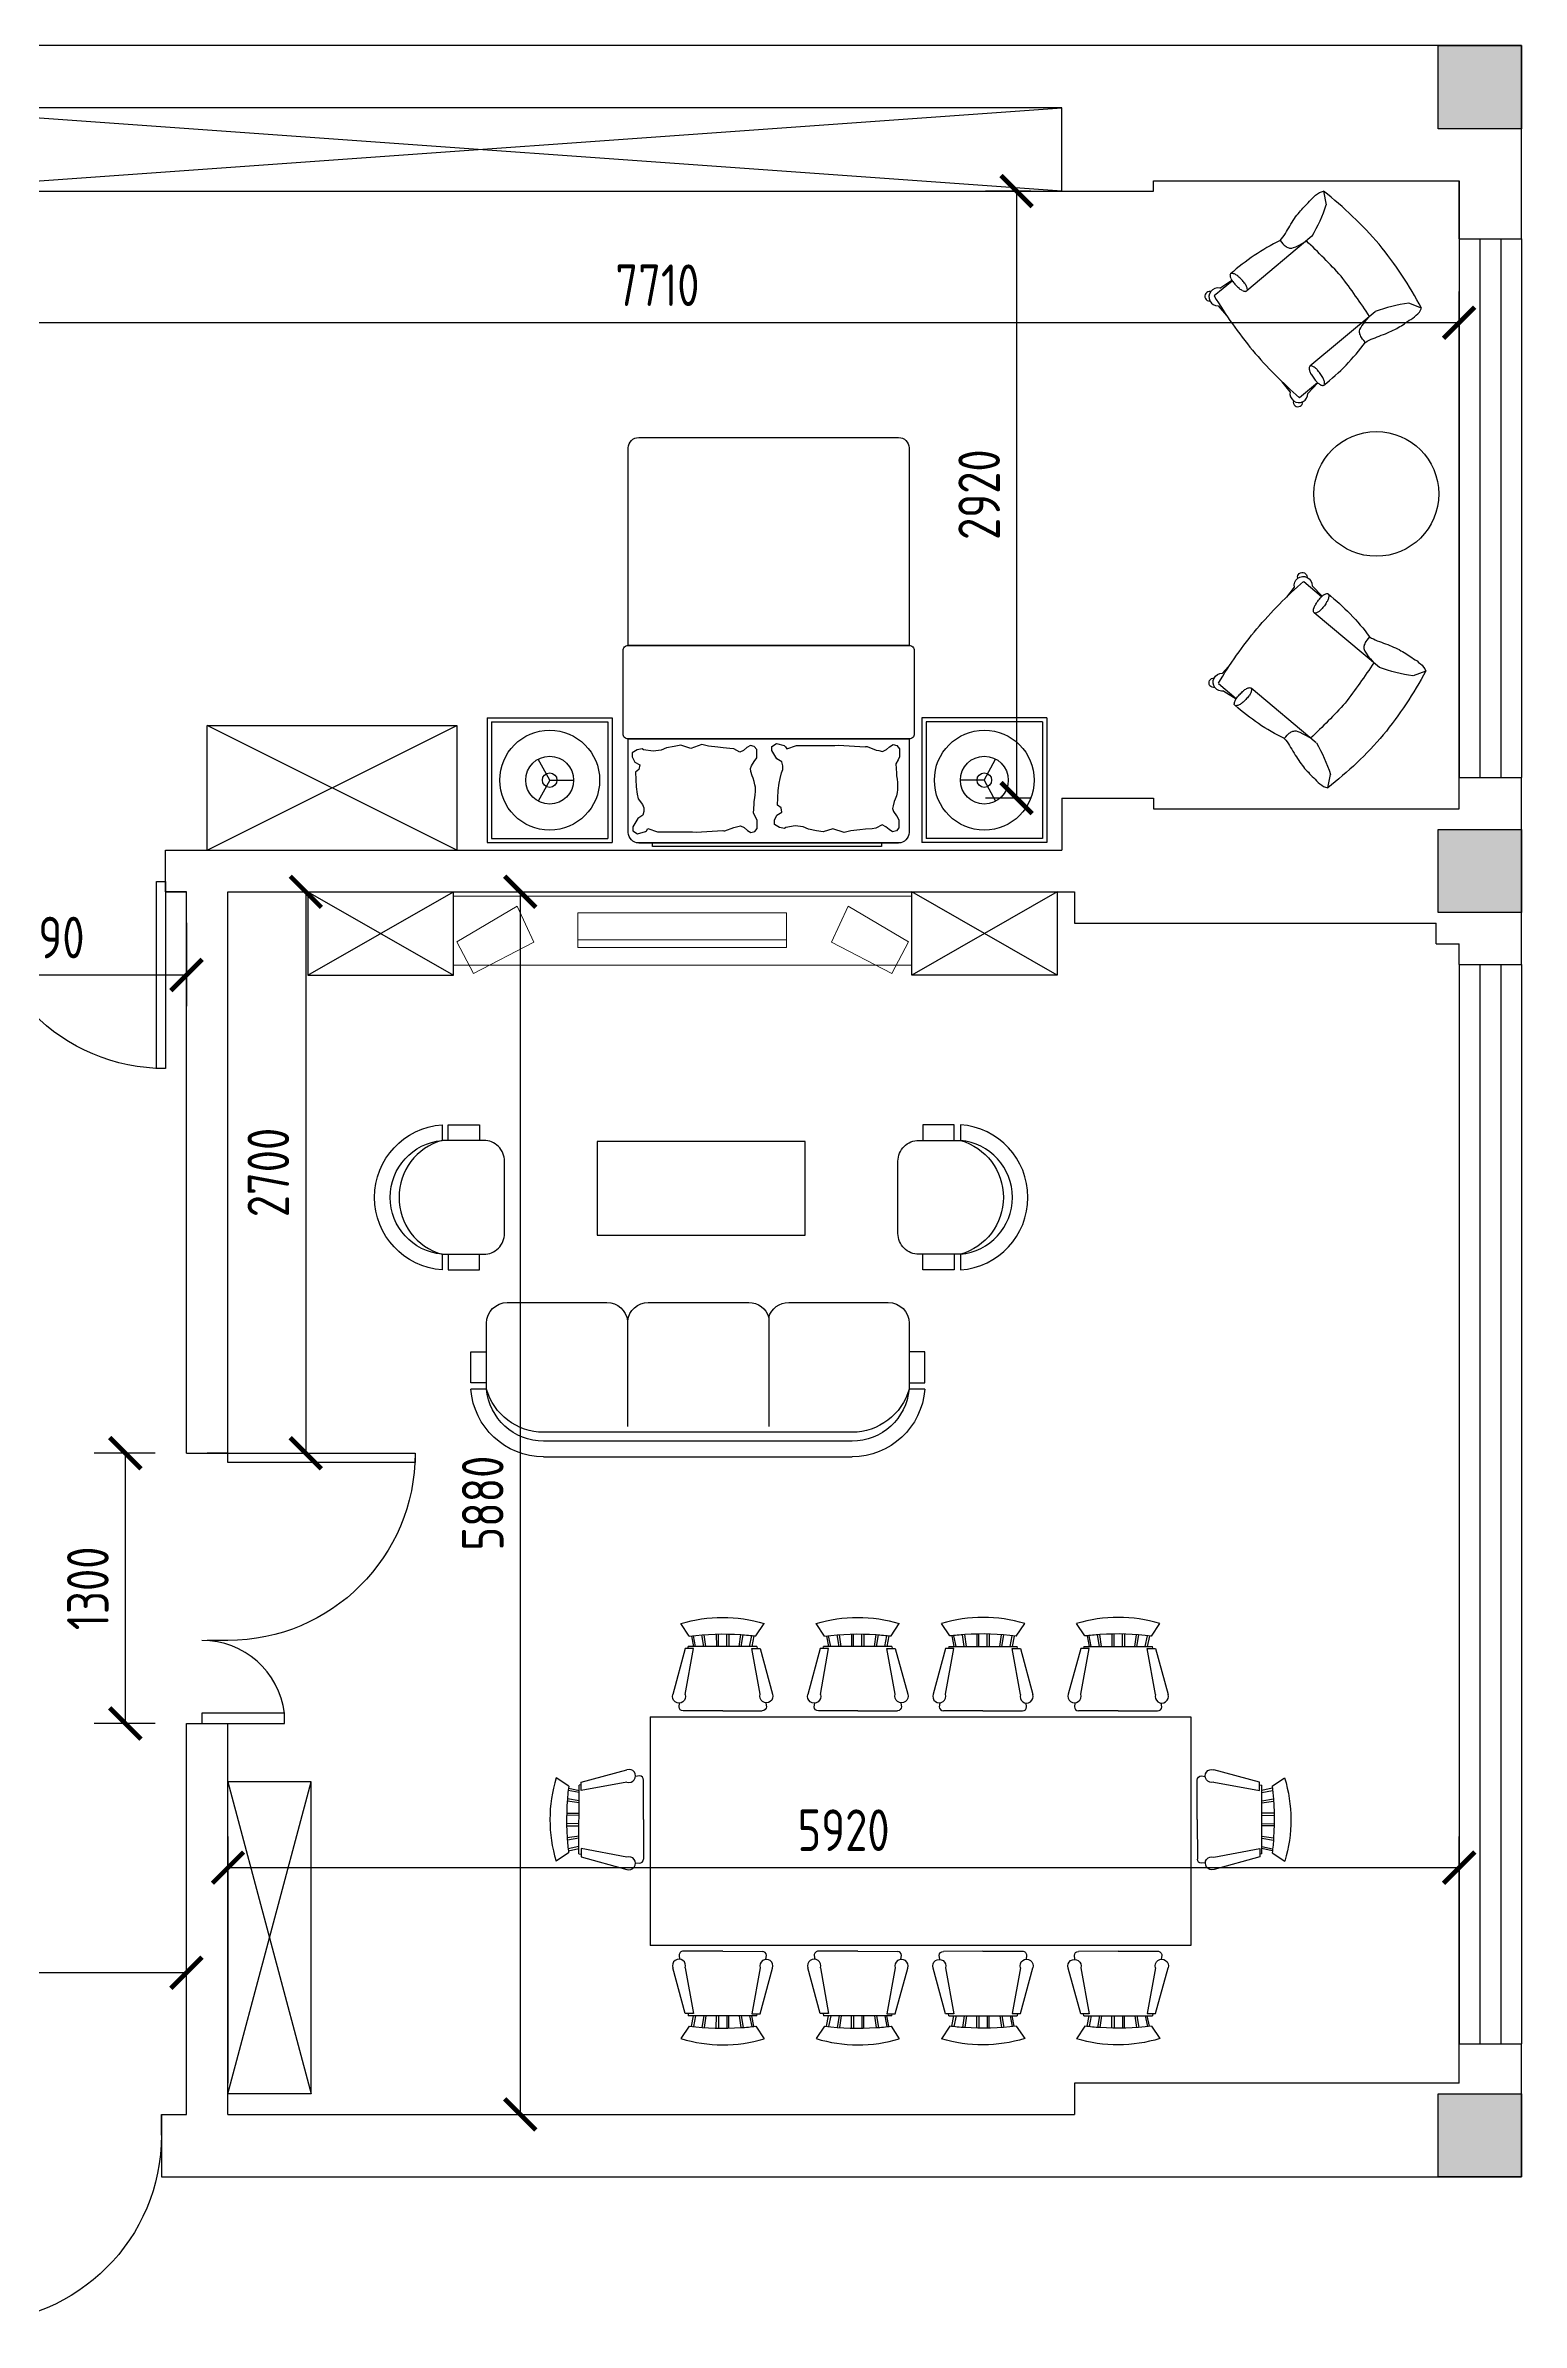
# Model space of a CAD drawing. Header units: millimetres. Extents: x -32476 to 97997, y 23196 to 53777.
# Drawn here: x 24176 to 31274, y 35091 to 46041 of the extents above; entities that cross this region are included whole.
import ezdxf

# ---------------------------------------------------------------- set-up
doc = ezdxf.new("R2010")
doc.units = ezdxf.units.MM
doc.layers.get('Defpoints').update_dxf_attribs({"color": 140})
doc.layers.add('TEFRIS', color=11, linetype='Continuous')
doc.layers.add('TF1', color=6, linetype='Continuous')
doc.styles.add('Arch-Dim', font='romans.shx', dxfattribs={"width": 0.75})
doc.styles.add('ATTR', font='romans.shx', dxfattribs={"width": 0.8, "height": 0.7})
doc.dimstyles.new('Annotative-UK', dxfattribs={"dimscale": 0, "dimtxt": 2.5, "dimasz": 1.5, "dimexe": 1.5, "dimexo": 1.5, "dimgap": 0.8, "dimtad": 1, "dimdec": 0, "dimdsep": 46, "dimtxsty": 'Arch-Dim', "dimblk": 'ARCHTICK', "dimcen": 2.5, "dimadec": 1, "dimazin": 2, "dimtfac": 1, "dimtdec": 0, "dimtix": 1, "dimtmove": 2, "dimatfit": 3, "dimfxl": 1, "dimtolj": 1, "dimtzin": 0, "dimarcsym": 0})

# ---------------------------------------------------------------- blocks, each defined once
blk = doc.blocks.new('*U8')
for p, q in [((-900, 0), (-900, 100)), ((0, 0), (0, 100))]:
    blk.add_line(p, q)
blk.add_lwpolyline([(0, 0), (0, -900), (-43.75, -900), (-43.75, 0)], close=True)
blk.add_arc((0, 0), 900, 180, 270)
blk = doc.blocks.new('*U37')
for p, q in [((0, 0), (0, 100)), ((900, 0), (900, 100))]:
    blk.add_line(p, q)
blk.add_lwpolyline([(0, 0), (0, -900), (43.75, -900), (43.75, 0)], close=True)
blk.add_arc((0, 0), 900, 270, 0)
blk = doc.blocks.new('MAT-P14')
for p, q in [((-1.337, 1.348), (-1.337, 1.948)), ((-1.337, 1.948), (-0.737, 1.948)), ((-1.317, 1.928), (-0.757, 1.928)), ((-1.317, 1.368), (-1.317, 1.928)), ((-0.757, 1.368), (-0.757, 1.928)), ((-0.737, 1.348), (-0.737, 1.948)), ((0.625, 1.95), (-0.625, 1.95)), ((0.753, 1.348), (0.753, 1.948)), ((1.353, 1.948), (0.753, 1.948)), ((1.333, 1.928), (0.773, 1.928)), ((0.773, 1.368), (0.773, 1.928)), ((1.333, 1.368), (1.333, 1.928)), ((1.353, 1.348), (1.353, 1.948)), ((-1.037, 1.648), (-1.091, 1.749)), ((-1.037, 1.648), (-1.091, 1.547)), ((-1.037, 1.648), (-0.922, 1.648)), ((1.053, 1.648), (0.938, 1.648)), ((1.053, 1.648), (1.108, 1.749)), ((1.053, 1.648), (1.108, 1.547)), ((-1.337, 1.348), (-0.737, 1.348)), ((-1.317, 1.368), (-0.757, 1.368)), ((1.353, 1.348), (0.753, 1.348)), ((1.333, 1.368), (0.773, 1.368))]:
    blk.add_line(p, q)
for points in [[(-0.675, 1.45), (-0.675, 1.9, -0.414214), (-0.625, 1.95), (0.625, 1.95, -0.414214), (0.675, 1.9), (0.675, 1.45)], [(-0.675, 1, -0.414214), (-0.7, 1.025), (-0.7, 1.425, -0.414214), (-0.675, 1.45), (0.675, 1.45, -0.414214), (0.7, 1.425), (0.7, 1.025, -0.414214), (0.675, 1)], [(-0.625, 0, -0.414214), (-0.675, 0.05), (-0.675, 1), (0.675, 1), (0.675, 0.05, -0.414214), (0.625, 0)]]:
    blk.add_lwpolyline(points, format="xyb", close=True)
for points in [[(-0.614, 1.818), (-0.626, 1.838), (-0.626, 1.877), (-0.614, 1.891), (-0.596, 1.896), (-0.579, 1.886), (-0.563, 1.872), (-0.545, 1.863), (-0.516, 1.879), (-0.497, 1.882), (-0.465, 1.884), (-0.439, 1.887), (-0.395, 1.892), (-0.363, 1.9), (-0.309, 1.882), (-0.262, 1.897), (-0.23, 1.892), (-0.192, 1.884), (-0.166, 1.873), (-0.128, 1.868), (-0.082, 1.875), (-0.076, 1.88), (-0.052, 1.875), (-0.028, 1.861), (-0.028, 1.841), (-0.04, 1.817), (-0.064, 1.802), (-0.06, 1.781), (-0.043, 1.768), (-0.046, 1.697), (-0.05, 1.662), (-0.056, 1.64), (-0.062, 1.612), (-0.068, 1.596), (-0.068, 1.579), (-0.063, 1.56), (-0.039, 1.545), (-0.015, 1.505), (-0.015, 1.486), (-0.038, 1.471), (-0.075, 1.482), (-0.081, 1.487), (-0.087, 1.497), (-0.134, 1.481), (-0.304, 1.482), (-0.318, 1.482), (-0.335, 1.479), (-0.464, 1.488), (-0.467, 1.486), (-0.473, 1.486), (-0.517, 1.503), (-0.53, 1.505), (-0.548, 1.51), (-0.566, 1.501), (-0.581, 1.487), (-0.599, 1.477), (-0.617, 1.482), (-0.629, 1.497), (-0.629, 1.536), (-0.623, 1.55), (-0.611, 1.57), (-0.614, 1.614), (-0.615, 1.627), (-0.618, 1.644), (-0.619, 1.66), (-0.62, 1.675), (-0.62, 1.695), (-0.618, 1.707), (-0.614, 1.723), (-0.608, 1.739), (-0.604, 1.75), (-0.598, 1.771), (-0.596, 1.785), (-0.6, 1.798), (-0.614, 1.819)], [(0.069, 1.559), (0.057, 1.54), (0.057, 1.501), (0.069, 1.486), (0.087, 1.481), (0.105, 1.491), (0.121, 1.505), (0.139, 1.514), (0.168, 1.498), (0.187, 1.496), (0.219, 1.493), (0.244, 1.49), (0.289, 1.485), (0.321, 1.477), (0.374, 1.495), (0.422, 1.48), (0.454, 1.486), (0.492, 1.493), (0.517, 1.504), (0.555, 1.509), (0.602, 1.502), (0.608, 1.497), (0.632, 1.502), (0.656, 1.517), (0.656, 1.536), (0.644, 1.561), (0.62, 1.575), (0.624, 1.596), (0.641, 1.609), (0.637, 1.68), (0.633, 1.715), (0.628, 1.738), (0.606, 1.765), (0.6, 1.781), (0.6, 1.798), (0.605, 1.817), (0.629, 1.832), (0.654, 1.872), (0.654, 1.892), (0.63, 1.906), (0.593, 1.895), (0.587, 1.891), (0.581, 1.881), (0.534, 1.896), (0.379, 1.896), (0.366, 1.896), (0.348, 1.898), (0.22, 1.89), (0.216, 1.891), (0.21, 1.891), (0.167, 1.875), (0.154, 1.872), (0.136, 1.867), (0.118, 1.876), (0.102, 1.89), (0.085, 1.9), (0.067, 1.895), (0.055, 1.881), (0.055, 1.842), (0.061, 1.827), (0.073, 1.807), (0.07, 1.764), (0.069, 1.75), (0.066, 1.733), (0.065, 1.718), (0.063, 1.703), (0.063, 1.682), (0.066, 1.67), (0.07, 1.655), (0.075, 1.638), (0.079, 1.627), (0.086, 1.607), (0.087, 1.592), (0.083, 1.579), (0.07, 1.559)]]:
    blk.add_lwpolyline(points)
blk.add_lwpolyline([(-0.542, 1.95), (-0.542, 1.967), (0.558, 1.967), (0.558, 1.95)], close=True)
for centre, radius in [((-1.037, 1.648), 0.24), ((1.053, 1.648), 0.24), ((-1.037, 1.648), 0.115), ((1.053, 1.648), 0.115), ((-1.037, 1.648), 0.035), ((1.053, 1.648), 0.035)]:
    blk.add_circle(centre, radius)
blk = doc.blocks.new('hjkhj')
at = {"layer": 'TF1', "color": 7}
for p, q in [((84750.3, -5092.2), (84750.4, -5091.1)), ((84750.4, -5091.1), (84750.7, -5090.1)), ((84750.7, -5090.1), (84751.2, -5089.1)), ((84751.2, -5089.1), (84757, -5092.3)), ((84824.5, -5089.1), (84818.8, -5092.3)), ((84825, -5090.1), (84824.5, -5089.1)), ((84825.3, -5091.1), (84825, -5090.1)), ((84825.5, -5092.2), (84825.3, -5091.1)), ((84750.2, -5093.3), (84750.3, -5092.2)), ((84750.2, -5094.4), (84750.2, -5093.3)), ((84750.3, -5095.4), (84750.2, -5094.4)), ((84750.4, -5096.5), (84750.3, -5095.4)), ((84750.5, -5097.4), (84750.4, -5096.5)), ((84750.6, -5098.4), (84750.5, -5097.4)), ((84750.7, -5099.3), (84750.6, -5098.4)), ((84750.8, -5100.2), (84750.7, -5099.3)), ((84750.9, -5101.1), (84750.8, -5100.2)), ((84751, -5101.9), (84750.9, -5101.1)), ((84751.1, -5102.8), (84751, -5101.9)), ((84824.6, -5102.8), (84824.8, -5101.9)), ((84824.8, -5101.9), (84824.9, -5101.1)), ((84824.9, -5101.1), (84825, -5100.2)), ((84825, -5099.3), (84825.1, -5098.4)), ((84825, -5100.2), (84825, -5099.3)), ((84825.1, -5098.4), (84825.2, -5097.4)), ((84825.2, -5097.4), (84825.4, -5096.5)), ((84825.4, -5096.5), (84825.5, -5095.4)), ((84825.5, -5093.3), (84825.5, -5092.2)), ((84825.5, -5094.4), (84825.5, -5093.3)), ((84825.5, -5095.4), (84825.5, -5094.4)), ((84751.2, -5103.7), (84751.1, -5102.8)), ((84751.4, -5104.5), (84751.2, -5103.7)), ((84751.6, -5105.5), (84751.4, -5104.5)), ((84751.8, -5106.4), (84751.6, -5105.5)), ((84752, -5107.4), (84751.8, -5106.4)), ((84752.3, -5108.3), (84752, -5107.4)), ((84752.6, -5109.3), (84752.3, -5108.3)), ((84752.9, -5110.3), (84752.6, -5109.3)), ((84753.2, -5111.3), (84752.9, -5110.3)), ((84753.6, -5112.3), (84753.2, -5111.3)), ((84753.9, -5113.3), (84753.6, -5112.3)), ((84754.3, -5114.3), (84753.9, -5113.3)), ((84763.4, -5115.1), (84763.8, -5113.2)), ((84763.8, -5113.2), (84764.2, -5110.7)), ((84764.2, -5107.3), (84764.2, -5148.2)), ((84811.5, -5107.3), (84811.5, -5148.2)), ((84811.9, -5113.2), (84811.5, -5110.7)), ((84812.3, -5115.1), (84811.9, -5113.2)), ((84821.4, -5114.3), (84821.8, -5113.3)), ((84821.8, -5113.3), (84822.1, -5112.3)), ((84822.1, -5112.3), (84822.5, -5111.3)), ((84822.5, -5111.3), (84822.8, -5110.3)), ((84822.8, -5110.3), (84823.1, -5109.3)), ((84823.1, -5109.3), (84823.4, -5108.3)), ((84823.4, -5108.3), (84823.7, -5107.4)), ((84823.7, -5107.4), (84823.9, -5106.4)), ((84823.9, -5106.4), (84824.2, -5105.5)), ((84824.2, -5105.5), (84824.3, -5104.5)), ((84824.3, -5104.5), (84824.5, -5103.7)), ((84824.5, -5103.7), (84824.6, -5102.8)), ((84754.6, -5115.3), (84754.3, -5114.3)), ((84755, -5116.3), (84754.6, -5115.3)), ((84755.3, -5117.3), (84755, -5116.3)), ((84755.6, -5118.3), (84755.3, -5117.3)), ((84755.8, -5119.3), (84755.6, -5118.3)), ((84755.9, -5120.4), (84755.8, -5119.3)), ((84755.9, -5120.4), (84757, -5120.4)), ((84757, -5120.4), (84758, -5120.4)), ((84758, -5120.4), (84758.8, -5120.3)), ((84758.8, -5120.3), (84759.4, -5120.2)), ((84759.4, -5120.2), (84760, -5120)), ((84760, -5120), (84760.5, -5119.9)), ((84760.5, -5119.9), (84760.9, -5119.7)), ((84760.9, -5119.7), (84761.3, -5119.5)), ((84761.3, -5119.5), (84761.6, -5119.2)), ((84761.6, -5119.2), (84762, -5118.9)), ((84762, -5118.9), (84762.4, -5118.4)), ((84762.4, -5118.4), (84762.7, -5117.6)), ((84762.7, -5117.6), (84763.1, -5116.6)), ((84763.1, -5116.6), (84763.4, -5115.1)), ((84812.6, -5116.6), (84812.3, -5115.1)), ((84813, -5117.6), (84812.6, -5116.6)), ((84813.4, -5118.4), (84813, -5117.6)), ((84813.7, -5118.9), (84813.4, -5118.4)), ((84814.1, -5119.2), (84813.7, -5118.9)), ((84814.4, -5119.5), (84814.1, -5119.2)), ((84814.8, -5119.7), (84814.4, -5119.5)), ((84815.2, -5119.9), (84814.8, -5119.7)), ((84815.7, -5120), (84815.2, -5119.9)), ((84816.3, -5120.2), (84815.7, -5120)), ((84816.9, -5120.3), (84816.3, -5120.2)), ((84817.7, -5120.4), (84816.9, -5120.3)), ((84818.7, -5120.4), (84817.7, -5120.4)), ((84819.8, -5120.4), (84818.7, -5120.4)), ((84819.8, -5120.4), (84819.9, -5119.3)), ((84819.9, -5119.3), (84820.2, -5118.3)), ((84820.2, -5118.3), (84820.4, -5117.3)), ((84820.4, -5117.3), (84820.7, -5116.3)), ((84820.7, -5116.3), (84821.1, -5115.3)), ((84821.1, -5115.3), (84821.4, -5114.3)), ((84754.8, -5157.3), (84755.7, -5150.4)), ((84755.9, -5161.7), (84755.9, -5150.5)), ((84819.8, -5161.7), (84819.8, -5150.5)), ((84820.9, -5157.3), (84820.1, -5150.4)), ((84760.9, -5163.4), (84767, -5163.2)), ((84814.8, -5163.4), (84808.7, -5163.2))]:
    blk.add_line(p, q, dxfattribs=at)
for centre, radius, start, end in [((84790.7, -5276.2), 191.2, 90.8577, 101.9254), ((84785, -5276.2), 191.2, 78.0746, 89.1423), ((84688.9, -5134.5), 80.1, 19.8937, 31.7812), ((84886.8, -5134.5), 80.1, 148.2188, 160.1063), ((84809.6, -5526.7), 418.4, 92.9795, 96.2329), ((84766.1, -5526.7), 418.4, 83.7671, 87.0205), ((84857, -5145.4), 104.1, 166.0756, 181.9298), ((84718.7, -5145.4), 104.1, 358.0702, 13.9244), ((84753.7, -5148.9), 0.811, 134.0627, 183.8288), ((84753.7, -5148.9), 0.811, 183.8288, 233.5949), ((84756.2, -5151.4), 4.36, 113.1423, 134.0627), ((84755.8, -5146), 4.36, 233.5949, 254.5154), ((84757.5, -5160.7), 4.32, 128.6021, 321.567), ((84758, -5155.7), 9.03, 102.0884, 113.1423), ((84757.1, -5141.5), 9.03, 254.5154, 265.5692), ((84759.5, -5162.7), 16.1, 93.8288, 102.0884), ((84757.6, -5134.4), 16.1, 265.5692, 273.8288), ((84759.5, -5162.7), 16.1, 85.5692, 93.8288), ((84757.6, -5134.4), 16.1, 273.8288, 282.0884), ((84760.1, -5155.6), 9.03, 74.5154, 85.5692), ((84759.1, -5141.4), 9.03, 282.0884, 293.1423), ((84761.3, -5151.1), 4.36, 53.5949, 74.5154), ((84761, -5145.7), 4.36, 293.1423, 314.0627), ((84763.4, -5148.2), 0.811, 3.8288, 53.5949), ((84763.4, -5148.2), 0.811, 314.0627, 3.8288), ((84812.3, -5148.2), 0.811, 126.4051, 176.1712), ((84812.3, -5148.2), 0.811, 176.1712, 225.9373), ((84814.8, -5145.7), 4.36, 225.9373, 246.8577), ((84814.4, -5151.1), 4.36, 105.4846, 126.4051), ((84816.6, -5141.4), 9.03, 246.8577, 257.9116), ((84815.6, -5155.6), 9.03, 94.4308, 105.4846), ((84818.1, -5134.4), 16.1, 257.9116, 266.1712), ((84818.2, -5160.7), 4.32, 218.433, 51.3979), ((84816.2, -5162.7), 16.1, 86.1712, 94.4308), ((84818.1, -5134.4), 16.1, 266.1712, 274.4308), ((84816.2, -5162.7), 16.1, 77.9116, 86.1712), ((84818.6, -5141.5), 9.03, 274.4308, 285.4846), ((84817.7, -5155.7), 9.03, 66.8577, 77.9116), ((84819.9, -5146), 4.36, 285.4846, 306.4051), ((84819.5, -5151.4), 4.36, 45.9373, 66.8577), ((84822, -5148.9), 0.811, 306.4051, 356.1712), ((84822, -5148.9), 0.811, 356.1712, 45.9373), ((84754.7, -5163.6), 2.28, 127.6421, 324.3434), ((84789.4, -4950.2), 214.2, 261.0216, 269.5996), ((84786.4, -4950.2), 214.2, 270.4004, 278.9784), ((84821, -5163.6), 2.28, 215.6566, 52.3579)]:
    blk.add_arc(centre, radius, start, end, dxfattribs=at)
blk = doc.blocks.new('_ArchTick')
at = {"color": 0, "linetype": 'ByBlock', "const_width": 0.15}
blk.add_lwpolyline([(-0.5, -0.5), (0.5, 0.5)], dxfattribs=at)
blk = doc.blocks.new('*D162')
at = {"color": 0, "lineweight": -2, "transparency": 16777216}
for p, q in [((23264, 42421), (23264, 44858)), ((30974, 42521), (30974, 44858)), ((23264, 44708), (30974, 44708))]:
    blk.add_line(p, q, dxfattribs=at)
at = {"layer": 'Defpoints', "color": 0, "transparency": 16777216}
for p in [(30974, 44708), (23264, 42271), (30974, 42371)]:
    blk.add_point(p, dxfattribs=at)
at = {"color": 0, "lineweight": -2, "transparency": 16777216, "xscale": 150, "yscale": 150, "zscale": 150, "rotation": 180}
blk.add_blockref('_ArchTick', (23264, 44708), dxfattribs=at)
at = {"color": 0, "lineweight": -2, "transparency": 16777216, "xscale": 150, "yscale": 150, "zscale": 150}
blk.add_blockref('_ArchTick', (30974, 44708), dxfattribs=at)
at = {"color": 0, "transparency": 16777216, "insert": (27119, 44888), "char_height": 200, "attachment_point": 5, "style": 'Arch-Dim'}
blk.add_mtext('\\A1;7710', dxfattribs=at)
blk = doc.blocks.new('*D163')
at = {"color": 0, "lineweight": -2, "transparency": 16777216}
for p, q in [((28914, 45341), (28696, 45341)), ((28846, 45341), (28846, 42421)), ((28914, 42421), (28696, 42421))]:
    blk.add_line(p, q, dxfattribs=at)
at = {"layer": 'Defpoints', "color": 0, "transparency": 16777216}
for p in [(29064, 45341), (28846, 42421), (29064, 42421)]:
    blk.add_point(p, dxfattribs=at)
at = {"color": 0, "lineweight": -2, "transparency": 16777216, "xscale": 150, "yscale": 150, "zscale": 150}
for p, rotation in [((28846, 45341), 90), ((28846, 42421), 270)]:
    blk.add_blockref('_ArchTick', p, dxfattribs=dict(at, rotation=rotation))
at = {"color": 0, "transparency": 16777216, "insert": (28666, 43881), "char_height": 200, "attachment_point": 5, "rotation": 90, "style": 'Arch-Dim'}
blk.add_mtext('\\A1;2920', dxfattribs=at)
blk = doc.blocks.new('*D166')
at = {"color": 0, "lineweight": -2, "transparency": 16777216}
for p, q in [((22514, 36341), (22514, 36923)), ((24854, 36241), (24854, 36923)), ((22514, 36773), (24854, 36773))]:
    blk.add_line(p, q, dxfattribs=at)
at = {"layer": 'Defpoints', "color": 0, "transparency": 16777216}
for p in [(24854, 36773), (22514, 36191), (24854, 36091)]:
    blk.add_point(p, dxfattribs=at)
at = {"color": 0, "lineweight": -2, "transparency": 16777216, "xscale": 150, "yscale": 150, "zscale": 150, "rotation": 180}
blk.add_blockref('_ArchTick', (22514, 36773), dxfattribs=at)
at = {"color": 0, "lineweight": -2, "transparency": 16777216, "xscale": 150, "yscale": 150, "zscale": 150}
blk.add_blockref('_ArchTick', (24854, 36773), dxfattribs=at)
at = {"color": 0, "transparency": 16777216, "insert": (23684, 36953), "char_height": 200, "attachment_point": 5, "style": 'Arch-Dim'}
blk.add_mtext('\\A1;2340', dxfattribs=at)
blk = doc.blocks.new('*D174')
at = {"color": 0, "lineweight": -2, "transparency": 16777216}
for p, q in [((23464, 41821), (23464, 41421)), ((24854, 41821), (24854, 41421)), ((23464, 41571), (24854, 41571))]:
    blk.add_line(p, q, dxfattribs=at)
at = {"layer": 'Defpoints', "color": 0, "transparency": 16777216}
for p in [(23464, 41971), (24854, 41971), (24854, 41571)]:
    blk.add_point(p, dxfattribs=at)
at = {"color": 0, "lineweight": -2, "transparency": 16777216, "xscale": 150, "yscale": 150, "zscale": 150, "rotation": 180}
blk.add_blockref('_ArchTick', (23464, 41571), dxfattribs=at)
at = {"color": 0, "lineweight": -2, "transparency": 16777216, "xscale": 150, "yscale": 150, "zscale": 150}
blk.add_blockref('_ArchTick', (24854, 41571), dxfattribs=at)
at = {"color": 0, "transparency": 16777216, "insert": (24159, 41751), "char_height": 200, "attachment_point": 5, "style": 'Arch-Dim'}
blk.add_mtext('\\A1;1390', dxfattribs=at)
blk = doc.blocks.new('*U52')
for p, q in [((0, 0), (0, -100)), ((-900, 0), (-900, -100))]:
    blk.add_line(p, q)
blk.add_lwpolyline([(0, 0), (0, 900), (-43.75, 900), (-43.75, 0)], close=True)
blk.add_arc((0, 0), 900, 90, 180)
blk = doc.blocks.new('*D175')
at = {"color": 0, "lineweight": -2, "transparency": 16777216}
for p, q in [((24704, 39271), (24410, 39271)), ((24560, 39271), (24560, 37971)), ((24704, 37971), (24410, 37971))]:
    blk.add_line(p, q, dxfattribs=at)
at = {"layer": 'Defpoints', "color": 0, "transparency": 16777216}
for p in [(24854, 39271), (24560, 37971), (24854, 37971)]:
    blk.add_point(p, dxfattribs=at)
at = {"color": 0, "lineweight": -2, "transparency": 16777216, "xscale": 150, "yscale": 150, "zscale": 150}
for p, rotation in [((24560, 39271), 90), ((24560, 37971), 270)]:
    blk.add_blockref('_ArchTick', p, dxfattribs=dict(at, rotation=rotation))
at = {"color": 0, "transparency": 16777216, "insert": (24380, 38621), "char_height": 200, "attachment_point": 5, "rotation": 90, "style": 'Arch-Dim'}
blk.add_mtext('\\A1;1300', dxfattribs=at)
blk = doc.blocks.new('CHARROCK')
at = {"linetype": 'Continuous'}
for p, q in [((-8, -4.5), (-10, -1.5)), ((-7.5, -4.5), (-7, -7)), ((-6.5, -7), (-7.02225, -4.43)), ((-4.5, -7), (-4.96674, -4.19951)), ((-4, -7), (-4.40532, -4.16272)), ((-1.5, -4.05012), (-1.5, -7)), ((-1, -7), (-1, -4.05012)), ((1, -7), (1, -4.04655)), ((1.5, -4.05012), (1.5, -7)), ((4, -7), (4.40187, -4.18694)), ((4.5, -7), (4.96761, -4.19437)), ((6.5, -7), (7, -4.4057)), ((7.5, -4.5), (7, -7)), ((8, -4.5), (10, -1.5)), ((-9, -7.5), (-12, -18.49999)), ((-7, -7.5), (-9, -7.5)), ((-9, -18.49999), (-7, -7.5)), ((-8.23428, -6.99939), (-8.3093, -7.47958)), ((-8.23041, -7), (8.23915, -7)), ((7, -7.5), (9, -7.5)), ((9, -18.49999), (7, -7.5)), ((8.31071, -7.48854), (8.23449, -7.00073)), ((9, -7.5), (12, -18.49999)), ((-10.36644, -20.64523), (-10.5, -21.49999)), ((10.5, -21.49999), (10.3575, -20.58798)), ((0, -22.49999), (-9.5, -22.49999)), ((0, -22.49999), (9.5, -22.49999))]:
    blk.add_line(p, q, dxfattribs=at)
for centre, radius, start, end in [((0, -34.08333), 34.08333, 72.93847, 107.0615), ((0, -68.25004), 64.25, 93.92211, 97.15267), ((0, -68.25004), 64.25, 82.84733, 93.92211), ((-10.5, -18.99999), 1.58114, 161.5651, 18.43495), ((-9.5, -21.49999), 1, 180, 270), ((10.5, -18.99999), 1.58114, 161.5651, 18.43495), ((9.5, -21.49999), 1, 270, 0)]:
    blk.add_arc(centre, radius, start, end, dxfattribs=at)
at = {"style": 'ATTR', "width": 0.8, "flags": 9}
blk.add_attdef('ESTCODE', (0, 0), '', height=0.7, dxfattribs=at)
blk = doc.blocks.new('yujk')
for p, q in [((14962, 40697), (17562, 40697)), ((14962, 40697), (14962, 39597)), ((17562, 40697), (17562, 39597)), ((17562, 39597), (14962, 39597))]:
    blk.add_line(p, q)
at = {"color": 9, "yscale": 20, "zscale": 20}
for p, xscale, rotation in [((15310, 41175), -20, 0.1102080190288035), ((15960, 41175), -20, 0.1102080190288035), ((16563, 41175), 20, 359.889791980971), ((17213, 41175), 20, 359.889791980971), ((14480, 40203), 20, 89.88979198097103), ((18043, 40203), -20, 270.110208019029), ((15310, 39119), 20, 179.8897919809712), ((15960, 39119), 20, 179.8897919809712), ((16563, 39119), -20, 180.110208019029), ((17213, 39119), -20, 180.110208019029)]:
    blk.add_blockref('CHARROCK', p, dxfattribs=dict(at, xscale=xscale, rotation=rotation))
blk = doc.blocks.new('jghjghj')
at = {"layer": 'TEFRIS', "color": 7}
for p, q in [((84431.3, -5042.4), (84579.7, -5042.4)), ((84579.7, -5049.9), (84431.3, -5049.9)), ((84579.7, -5054.2), (84431.3, -5054.2)), ((84471.7, -5107.7), (84471.7, -5057)), ((84539.6, -5109.4), (84539.6, -5057)), ((84403.9, -5074.9), (84396.4, -5074.9)), ((84403.9, -5074.9), (84403.9, -5106.6)), ((84607.1, -5106.6), (84607.1, -5074.9)), ((84614.6, -5074.9), (84607.1, -5074.9)), ((84413.9, -5116.6), (84461.8, -5116.6)), ((84481.7, -5116.6), (84530, -5116.6)), ((84549.2, -5116.6), (84597.1, -5116.6))]:
    blk.add_line(p, q, dxfattribs=at)
for points in [[(84403.9, -5077.9), (84396.4, -5077.9), (84396.4, -5092.9), (84403.9, -5092.9)], [(84607.1, -5077.9), (84614.6, -5077.9), (84614.6, -5092.9), (84607.1, -5092.9)]]:
    blk.add_lwpolyline(points, dxfattribs=at)
for centre, radius, start, end in [((84431.3, -5077.4), 35, 90, 175.904), ((84579.7, -5077.4), 35, 4.096, 90), ((84431.3, -5077.4), 27.5, 90, 174.7841), ((84431.3, -5082.7), 28.5, 90, 164.1734), ((84579.7, -5077.4), 27.5, 5.2159, 90), ((84579.7, -5082.7), 28.5, 15.8266, 90), ((84413.9, -5106.6), 10, 180, 270), ((84461.8, -5106.6), 10, 270, 353.2061), ((84481.7, -5106.6), 10, 186.7939, 270), ((84530, -5106.6), 10, 270, 343.4765), ((84549.2, -5106.6), 10, 196.5235, 270), ((84597.1, -5106.6), 10, 270, 0)]:
    blk.add_arc(centre, radius, start, end, dxfattribs=at)
blk = doc.blocks.new('gjkhjk')
at = {"layer": 'TEFRIS', "color": 7}
for p, q in [((84392.2, -5142), (84392.2, -5134.5)), ((84392.2, -5204.3), (84392.2, -5196.8))]:
    blk.add_line(p, q, dxfattribs=at)
for points in [[(84395.2, -5142), (84395.2, -5134.5), (84410.2, -5134.5), (84410.2, -5142)], [(84395.2, -5196.8), (84395.2, -5204.3), (84410.2, -5204.3), (84410.2, -5196.8)]]:
    blk.add_lwpolyline(points, dxfattribs=at)
for points in [[(84392.2, -5196.8, -0.755929), (84392.2, -5142, -0.755929)], [(84392.2, -5142), (84412.2, -5142, -0.414214), (84422.2, -5152), (84422.2, -5186.8, -0.414214), (84412.2, -5196.8), (84392.2, -5196.8)]]:
    blk.add_lwpolyline(points, format="xyb", dxfattribs=at)
for radius, start, end in [(35, 94.096, 265.904), (27.5, 95.2159, 264.7841)]:
    blk.add_arc((84394.7, -5169.4), radius, start, end, dxfattribs=at)
blk = doc.blocks.new('*D186')
at = {"color": 0, "lineweight": -2, "transparency": 16777216}
for p, q in [((25204, 41971), (25578, 41971)), ((25428, 41971), (25428, 39271)), ((25204, 39271), (25578, 39271))]:
    blk.add_line(p, q, dxfattribs=at)
at = {"layer": 'Defpoints', "color": 0, "transparency": 16777216}
for p in [(25054, 41971), (25054, 39271), (25428, 39271)]:
    blk.add_point(p, dxfattribs=at)
at = {"color": 0, "lineweight": -2, "transparency": 16777216, "xscale": 150, "yscale": 150, "zscale": 150}
for p, rotation in [((25428, 41971), 90), ((25428, 39271), 270)]:
    blk.add_blockref('_ArchTick', p, dxfattribs=dict(at, rotation=rotation))
at = {"color": 0, "transparency": 16777216, "insert": (25248, 40621), "char_height": 200, "attachment_point": 5, "rotation": 90, "style": 'Arch-Dim'}
blk.add_mtext('\\A1;2700', dxfattribs=at)
blk = doc.blocks.new('*D187')
at = {"color": 0, "lineweight": -2, "transparency": 16777216}
for p, q in [((25204, 41971), (26609, 41971)), ((26459, 41971), (26459, 36091)), ((25204, 36091), (26609, 36091))]:
    blk.add_line(p, q, dxfattribs=at)
at = {"layer": 'Defpoints', "color": 0, "transparency": 16777216}
for p in [(25054, 41971), (25054, 36091), (26459, 36091)]:
    blk.add_point(p, dxfattribs=at)
at = {"color": 0, "lineweight": -2, "transparency": 16777216, "xscale": 150, "yscale": 150, "zscale": 150}
for p, rotation in [((26459, 41971), 90), ((26459, 36091), 270)]:
    blk.add_blockref('_ArchTick', p, dxfattribs=dict(at, rotation=rotation))
at = {"color": 0, "transparency": 16777216, "insert": (26279, 39031), "char_height": 200, "attachment_point": 5, "rotation": 90, "style": 'Arch-Dim'}
blk.add_mtext('\\A1;5880', dxfattribs=at)
blk = doc.blocks.new('*D188')
at = {"color": 0, "lineweight": -2, "transparency": 16777216}
for p, q in [((25054, 36241), (25054, 37428)), ((30974, 36391), (30974, 37428)), ((25054, 37278), (30974, 37278))]:
    blk.add_line(p, q, dxfattribs=at)
at = {"layer": 'Defpoints', "color": 0, "transparency": 16777216}
for p in [(30974, 37278), (30974, 36241), (25054, 36091)]:
    blk.add_point(p, dxfattribs=at)
at = {"color": 0, "lineweight": -2, "transparency": 16777216, "xscale": 150, "yscale": 150, "zscale": 150, "rotation": 180}
blk.add_blockref('_ArchTick', (25054, 37278), dxfattribs=at)
at = {"color": 0, "lineweight": -2, "transparency": 16777216, "xscale": 150, "yscale": 150, "zscale": 150}
blk.add_blockref('_ArchTick', (30974, 37278), dxfattribs=at)
at = {"color": 0, "transparency": 16777216, "insert": (28014, 37458), "char_height": 200, "attachment_point": 5, "style": 'Arch-Dim'}
blk.add_mtext('\\A1;5920', dxfattribs=at)

msp = doc.modelspace()

# ---------------------------------------------------------------- hatches: boundary and pattern name
h = msp.add_hatch(color=256)
h.dxf.hatch_style = 1
h.paths.add_polyline_path([(31273.8, 46040.7), (30873.8, 46040.7), (30873.8, 45640.7), (31273.8, 45640.7)])
h = msp.add_hatch(color=256)
h.dxf.hatch_style = 1
h.paths.add_polyline_path([(31273.8, 42270.7), (30873.8, 42270.7), (30873.8, 41870.7), (31273.8, 41870.7)])
h = msp.add_hatch(color=256)
h.dxf.hatch_style = 1
h.paths.add_polyline_path([(31273.8, 36190.7), (30873.8, 36190.7), (30873.8, 35790.7), (31273.8, 35790.7)])

# ---------------------------------------------------------------- linework, layer by layer
at = {"lineweight": 30}
for p, q in [((31273.8, 46040.7), (11813.8, 46040.7)), ((31273.8, 45110.7), (31273.8, 46040.7)), ((29063.8, 45740.7), (23263.8, 45740.7)), ((29063.8, 45340.7), (29063.8, 45740.7)), ((29063.8, 45340.7), (29503.8, 45340.7)), ((29503.8, 45340.7), (29503.8, 45390.7)), ((29503.8, 45390.7), (30973.8, 45390.7)), ((30973.8, 45110.7), (30973.8, 45390.7)), ((30973.8, 45110.7), (31273.8, 45110.7)), ((30973.8, 42370.7), (30973.8, 42520.7)), ((30973.8, 42520.7), (31273.8, 42520.7)), ((31273.8, 41620.7), (31273.8, 42520.7)), ((29063.8, 42420.7), (29063.8, 42170.7)), ((29063.8, 42420.7), (29503.8, 42420.7)), ((29503.8, 42420.7), (29503.8, 42370.7)), ((29503.8, 42370.7), (30973.8, 42370.7)), ((24753.8, 42170.7), (29063.8, 42170.7)), ((24753.8, 41970.7), (24753.8, 42170.7)), ((24753.8, 41970.7), (24853.8, 41970.7)), ((24853.8, 39270.7), (24853.8, 41970.7)), ((25053.8, 39270.7), (25053.8, 41970.7)), ((25053.8, 41970.7), (29123.8, 41970.7)), ((29123.8, 41970.7), (29123.8, 41820.7)), ((29123.8, 41820.7), (30864.1, 41820.7)), ((30864.1, 41720.7), (30864.1, 41820.7)), ((30864.1, 41720.7), (30973.8, 41720.7)), ((30973.8, 41620.7), (30973.8, 41720.7)), ((30973.8, 41620.7), (31273.8, 41620.7)), ((24853.8, 39270.7), (25053.8, 39270.7)), ((24853.8, 36090.7), (24853.8, 37970.7)), ((24853.8, 37970.7), (25053.8, 37970.7)), ((25053.8, 36090.7), (25053.8, 37972.2)), ((30973.8, 36240.7), (30973.8, 36430.7)), ((30973.8, 36430.7), (31273.8, 36430.7)), ((31273.8, 35790.7), (31273.8, 36430.7)), ((30973.8, 36240.7), (29123.8, 36240.7)), ((29123.8, 36240.7), (29123.8, 36090.7)), ((30873.8, 36190.7), (31273.8, 36190.7)), ((24733.8, 36090.7), (24853.8, 36090.7)), ((24733.8, 36090.7), (24733.8, 35790.7)), ((25053.8, 36090.7), (29123.8, 36090.7)), ((24733.8, 35790.7), (31273.8, 35790.7))]:
    msp.add_line(p, q, dxfattribs=at)
for p, q in [((23463.8, 45340.7), (29063.8, 45740.7)), ((29063.8, 45340.7), (23463.8, 45740.7)), ((29063.8, 45740.7), (26978.8, 45740.7)), ((23463.8, 45340.7), (29063.8, 45340.7)), ((30973.8, 45390.7), (30973.8, 45110.7)), ((30973.8, 45110.7), (30973.8, 42520.7)), ((31073.8, 45110.7), (31073.8, 42520.7)), ((31173.8, 45110.7), (31173.8, 42520.7)), ((31273.8, 45110.7), (31273.8, 42520.7)), ((24953.8, 42170.7), (24953.8, 42770.7)), ((24953.8, 42770.7), (26153.8, 42770.7)), ((24953.8, 42170.7), (26153.8, 42770.7)), ((26153.8, 42170.7), (24953.8, 42770.7)), ((26153.8, 42770.7), (26153.8, 42170.7)), ((30973.8, 42370.7), (30973.8, 42520.7)), ((24753.8, 42170.7), (24953.8, 42170.7)), ((24853.8, 41970.7), (24753.8, 41970.7)), ((25438.5, 41970.7), (25438.5, 41570.7)), ((25438.5, 41570.7), (26138.5, 41970.7)), ((25438.5, 41970.7), (26138.5, 41570.7)), ((26138.5, 41570.7), (26138.5, 41970.7)), ((28341.5, 41570.7), (28341.5, 41970.7)), ((29041.5, 41570.7), (28341.5, 41970.7)), ((29041.5, 41970.7), (28341.5, 41570.7)), ((29041.5, 41970.7), (29041.5, 41570.7)), ((25053.8, 39270.7), (25053.8, 41910.7)), ((30973.8, 41620.7), (30973.8, 36430.7)), ((31073.8, 41620.7), (31073.8, 36430.7)), ((31173.8, 41620.7), (31173.8, 36430.7)), ((31273.8, 41620.7), (31273.8, 36430.7)), ((25438.5, 41570.7), (26138.5, 41570.7)), ((29041.5, 41570.7), (28341.5, 41570.7)), ((25325.8, 38020.7), (24928.8, 38020.7)), ((24928.8, 38020.7), (24928.8, 37970.7)), ((25325.8, 37970.7), (25325.8, 38020.7)), ((24978.8, 37970.7), (25325.8, 37970.7)), ((25453.8, 37690.7), (25053.8, 37690.7)), ((25053.8, 36190.7), (25453.8, 37690.7)), ((25053.8, 37690.7), (25453.8, 36190.7)), ((25453.8, 36190.7), (25453.8, 37690.7)), ((25453.8, 36190.7), (25053.8, 36190.7))]:
    msp.add_line(p, q)
for points in [[(30873.8, 46040.7), (31273.8, 46040.7), (31273.8, 45640.7), (30873.8, 45640.7)], [(30873.8, 42270.7), (31273.8, 42270.7), (31273.8, 41870.7), (30873.8, 41870.7)], [(30873.8, 36190.7), (31273.8, 36190.7), (31273.8, 35790.7), (30873.8, 35790.7)]]:
    msp.add_lwpolyline(points, close=True, dxfattribs=at)
at = {"color": 7, "linetype": 'ByBlock', "lineweight": 13}
for points in [[(28341.5, 41949.9), (26138.5, 41949.9), (26138.5, 41618.8), (28341.5, 41618.8)], [(26154.4, 41731), (26444.1, 41902.1), (26524, 41728.8), (26234.3, 41577.7)], [(27739.9, 41870.4), (26736.9, 41870.4), (26736.9, 41702.9), (27739.9, 41702.9)], [(28325.6, 41731), (28035.9, 41902.1), (27956, 41728.8), (28245.7, 41577.7)], [(27739.9, 41739.4), (26736.9, 41739.4), (26736.9, 41702.9), (27739.9, 41702.9)]]:
    msp.add_lwpolyline(points, close=True, dxfattribs=at)
msp.add_lwpolyline([(27829.5, 40769.5), (26829.5, 40769.5), (26829.5, 40319.5), (27829.5, 40319.5)], close=True)
msp.add_circle((30575.9, 43884.3), 300)
msp.add_arc((24928.8, 37970.7), 400, 7.18076, 90)

# ---------------------------------------------------------------- block references
for name, p, xscale, yscale, zscale, rotation in [('hjkhj', (-474764.1, 727801.6), 10, 10, 10, 309.9413141141542), ('MAT-P14', (27653.8, 44155.8), 1000, 1000, 1000, 180), ('hjkhj', (-474743.8, -639990.9), -10, 10, 10, 230.0586858858458), ('gjkhjk', (-817838.7, -11192.5), -10, 10, 10, 180), ('gjkhjk', (872497.7, -11192.5), 10, 10, 10, 180), ('jghjghj', (-817741.9, -11170.1), -10, 10, 10, 180)]:
    msp.add_blockref(name, p, dxfattribs=dict(xscale=xscale, yscale=yscale, zscale=zscale, rotation=rotation))
at = {"lineweight": 30, "xscale": -1}
for name, p in [('*U37', (24753.8, 42020.7)), ('*U8', (23833.8, 35990.7))]:
    msp.add_blockref(name, p, dxfattribs=at)
at = {"lineweight": 30, "xscale": -1, "rotation": 270}
msp.add_blockref('*U52', (25053.8, 39270.7), dxfattribs=at)
msp.add_blockref('yujk', (12121.9, -2693.3))

# ---------------------------------------------------------------- dimensions: what is measured, and where the dimension line sits
for base, p1, p2, picture, middle in [((28846.2, 42420.7), (29063.8, 45340.7), (29063.8, 42420.7), '*D163', (28666.2, 43880.7)), ((25427.7, 39270.7), (25053.8, 41970.7), (25053.8, 39270.7), '*D186', (25247.7, 40620.7)), ((26458.7, 36090.7), (25053.8, 41970.7), (25053.8, 36090.7), '*D187', (26278.7, 39030.7)), ((24560, 37970.7), (24853.8, 39270.7), (24853.8, 37970.7), '*D175', (24380, 38620.7))]:
    dim = msp.add_linear_dim(base=base, p1=p1, p2=p2, angle=90, dimstyle='Annotative-UK', override={"dimtxt": 2, "dimzin": 3})
    dim.commit()
    dim.dimension.update_dxf_attribs({"geometry": picture, "text_midpoint": middle})
for base, p1, p2, picture, middle in [((30973.8, 44707.7), (23263.8, 42270.7), (30973.8, 42370.7), '*D162', (27118.8, 44887.7)), ((24853.8, 41570.7), (23463.8, 41970.7), (24853.8, 41970.7), '*D174', (24158.8, 41750.7)), ((30973.8, 37278.5), (25053.8, 36090.7), (30973.8, 36240.7), '*D188', (28013.8, 37458.5)), ((24853.8, 36773.3), (22513.8, 36190.7), (24853.8, 36090.7), '*D166', (23683.8, 36953.3))]:
    dim = msp.add_linear_dim(base=base, p1=p1, p2=p2, dimstyle='Annotative-UK', override={"dimtxt": 2, "dimzin": 3})
    dim.commit()
    dim.dimension.update_dxf_attribs({"geometry": picture, "text_midpoint": middle})

doc.saveas('drawing.dxf')
